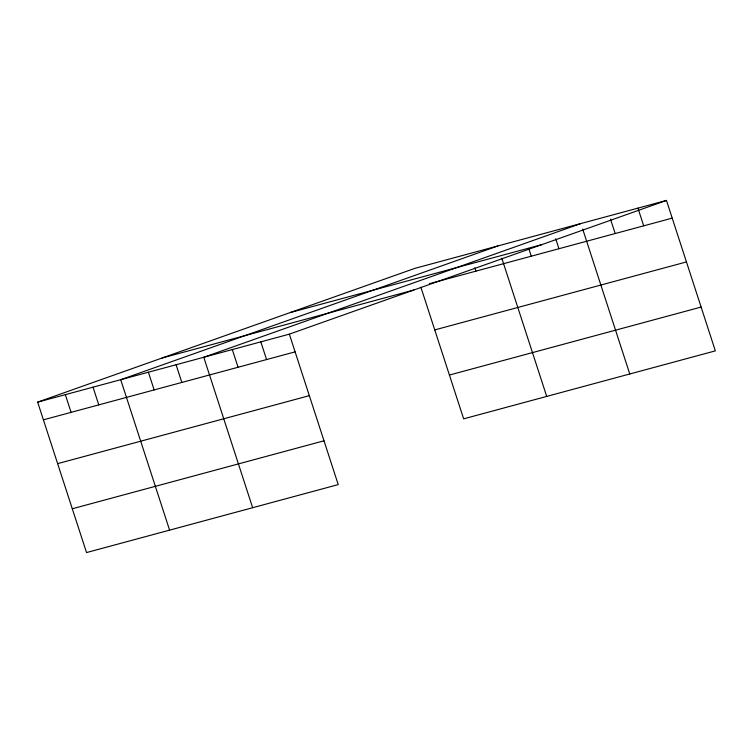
<?xml version="1.0" encoding="UTF-8"?>
<svg xmlns="http://www.w3.org/2000/svg" width="753" height="753" viewBox="0 0 753 753"><rect width="100%" height="100%" fill="white"/><g stroke="black" fill="none" stroke-linecap="round" stroke-linejoin="round"><path stroke-width="1.13" d="M37.65 402.13L289.35 334.153L338.229 484.603L86.529 552.57L37.65 402.13L414.771 268.397L666.471 200.43L715.35 350.87L463.65 418.847L420.88 287.204M497.827 245.967L120.715 379.7L169.594 530.14M580.892 223.537L203.771 357.27L252.65 507.71M289.35 334.153L666.471 200.43M290.319 312.533L542.019 244.556M429.379 283.712L672.222 218.135M162.102 358.004L413.802 290.027M43.401 419.835L295.101 351.858M434.754 329.908L686.454 261.931M57.633 463.641L309.332 395.664M449.419 375.041L701.118 307.064M72.297 508.764L323.997 440.797M637.942 208.129L643.693 225.834M610.495 219.151L615.173 233.543M582.69 229.072L629.772 373.977M555.723 238.757L558.952 248.716M528.757 248.452L531.27 256.199M501.78 258.138L546.706 396.407M474.814 267.833L475.896 271.155M260.82 341.862L266.581 359.567M232.301 349.561L238.052 367.266M176.089 364.744L181.84 382.449M148.397 372.227L154.149 389.922M93.024 387.174L98.775 404.879M65.342 394.657L71.093 412.362"/></g></svg>
